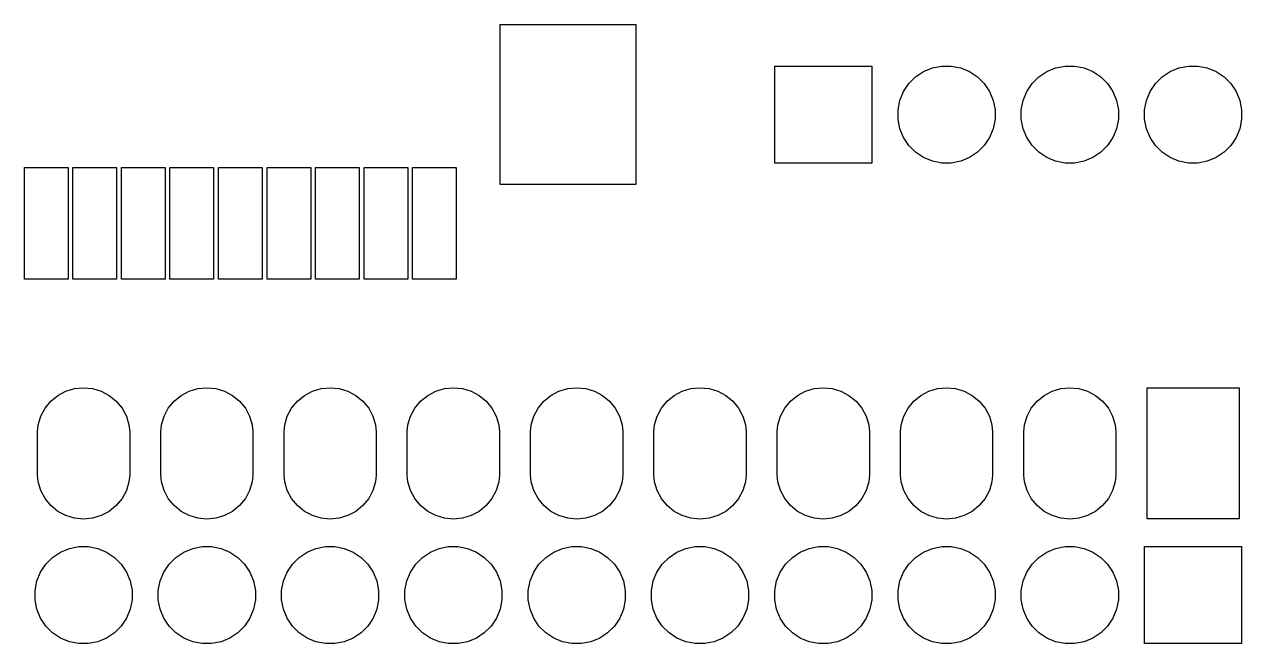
# Model space of a CAD drawing. Extents: x 94.9 to 145.1, y -143.2 to -115.2.
# Drawn here: x 120.06 to 145.15, y -128 to -115.23 of the extents above; entities that cross this region are included whole.
import ezdxf

# ---------------------------------------------------------------- set-up
doc = ezdxf.new("R2010")
doc.units = 0
doc.layers.add('BLACK', color=7, linetype='CONTINUOUS')

msp = doc.modelspace()

# ---------------------------------------------------------------- linework, layer by layer
at = {"layer": 'BLACK', "linetype": 'CONTINUOUS'}
for p, q in [((129.865, -118.535), (129.865, -115.235)), ((129.865, -115.235), (132.665, -115.235)), ((132.665, -115.235), (132.665, -118.535)), ((135.525, -118.094), (135.525, -116.094)), ((135.525, -116.094), (137.525, -116.094)), ((137.525, -116.094), (137.525, -118.094)), ((138.773, -116.132), (138.967, -116.094)), ((138.967, -116.094), (139.163, -116.094)), ((139.163, -116.094), (139.357, -116.132)), ((141.313, -116.132), (141.507, -116.094)), ((141.507, -116.094), (141.703, -116.094)), ((141.703, -116.094), (141.897, -116.132)), ((143.853, -116.132), (144.047, -116.094)), ((144.047, -116.094), (144.243, -116.094)), ((144.243, -116.094), (144.437, -116.132)), ((138.288, -116.457), (138.428, -116.317)), ((138.428, -116.317), (138.591, -116.208)), ((138.591, -116.208), (138.773, -116.132)), ((139.357, -116.132), (139.539, -116.208)), ((139.539, -116.208), (139.702, -116.317)), ((139.702, -116.317), (139.842, -116.457)), ((140.828, -116.457), (140.968, -116.317)), ((140.968, -116.317), (141.131, -116.208)), ((141.131, -116.208), (141.313, -116.132)), ((141.897, -116.132), (142.079, -116.208)), ((142.079, -116.208), (142.242, -116.317)), ((142.242, -116.317), (142.382, -116.457)), ((143.368, -116.457), (143.508, -116.317)), ((143.508, -116.317), (143.671, -116.208)), ((143.671, -116.208), (143.853, -116.132)), ((144.437, -116.132), (144.619, -116.208)), ((144.619, -116.208), (144.782, -116.317)), ((144.782, -116.317), (144.922, -116.457)), ((138.103, -116.802), (138.179, -116.62)), ((138.179, -116.62), (138.288, -116.457)), ((139.842, -116.457), (139.951, -116.62)), ((139.951, -116.62), (140.027, -116.802)), ((140.643, -116.802), (140.719, -116.62)), ((140.719, -116.62), (140.828, -116.457)), ((142.382, -116.457), (142.491, -116.62)), ((142.491, -116.62), (142.567, -116.802)), ((143.183, -116.802), (143.259, -116.62)), ((143.259, -116.62), (143.368, -116.457)), ((144.922, -116.457), (145.031, -116.62)), ((145.031, -116.62), (145.107, -116.802)), ((138.065, -116.996), (138.103, -116.802)), ((140.027, -116.802), (140.065, -116.996)), ((140.605, -116.996), (140.643, -116.802)), ((142.567, -116.802), (142.605, -116.996)), ((143.145, -116.996), (143.183, -116.802)), ((145.107, -116.802), (145.145, -116.996)), ((138.065, -117.192), (138.065, -116.996)), ((140.065, -116.996), (140.065, -117.192)), ((140.605, -117.192), (140.605, -116.996)), ((142.605, -116.996), (142.605, -117.192)), ((143.145, -117.192), (143.145, -116.996)), ((145.145, -116.996), (145.145, -117.192)), ((138.103, -117.386), (138.065, -117.192)), ((140.065, -117.192), (140.027, -117.386)), ((140.643, -117.386), (140.605, -117.192)), ((142.605, -117.192), (142.567, -117.386)), ((143.183, -117.386), (143.145, -117.192)), ((145.145, -117.192), (145.107, -117.386)), ((138.179, -117.568), (138.103, -117.386)), ((138.288, -117.731), (138.179, -117.568)), ((139.951, -117.568), (139.842, -117.731)), ((140.027, -117.386), (139.951, -117.568)), ((140.719, -117.568), (140.643, -117.386)), ((140.828, -117.731), (140.719, -117.568)), ((142.491, -117.568), (142.382, -117.731)), ((142.567, -117.386), (142.491, -117.568)), ((143.259, -117.568), (143.183, -117.386)), ((143.368, -117.731), (143.259, -117.568)), ((145.031, -117.568), (144.922, -117.731)), ((145.107, -117.386), (145.031, -117.568)), ((138.428, -117.871), (138.288, -117.731)), ((138.591, -117.98), (138.428, -117.871)), ((139.702, -117.871), (139.539, -117.98)), ((139.842, -117.731), (139.702, -117.871)), ((140.968, -117.871), (140.828, -117.731)), ((141.131, -117.98), (140.968, -117.871)), ((142.242, -117.871), (142.079, -117.98)), ((142.382, -117.731), (142.242, -117.871)), ((143.508, -117.871), (143.368, -117.731)), ((143.671, -117.98), (143.508, -117.871)), ((144.782, -117.871), (144.619, -117.98)), ((144.922, -117.731), (144.782, -117.871)), ((137.525, -118.094), (135.525, -118.094)), ((138.773, -118.056), (138.591, -117.98)), ((138.967, -118.094), (138.773, -118.056)), ((139.163, -118.094), (138.967, -118.094)), ((139.357, -118.056), (139.163, -118.094)), ((139.539, -117.98), (139.357, -118.056)), ((141.313, -118.056), (141.131, -117.98)), ((141.507, -118.094), (141.313, -118.056)), ((141.703, -118.094), (141.507, -118.094)), ((141.897, -118.056), (141.703, -118.094)), ((142.079, -117.98), (141.897, -118.056)), ((143.853, -118.056), (143.671, -117.98)), ((144.047, -118.094), (143.853, -118.056)), ((144.243, -118.094), (144.047, -118.094)), ((144.437, -118.056), (144.243, -118.094)), ((144.619, -117.98), (144.437, -118.056)), ((120.065, -120.485), (120.065, -118.185)), ((120.065, -118.185), (120.965, -118.185)), ((120.965, -118.185), (120.965, -120.485)), ((121.065, -120.485), (121.065, -118.185)), ((121.065, -118.185), (121.965, -118.185)), ((121.965, -118.185), (121.965, -120.485)), ((122.065, -120.485), (122.065, -118.185)), ((122.065, -118.185), (122.965, -118.185)), ((122.965, -118.185), (122.965, -120.485)), ((123.065, -120.485), (123.065, -118.185)), ((123.065, -118.185), (123.965, -118.185)), ((123.965, -118.185), (123.965, -120.485)), ((124.065, -120.485), (124.065, -118.185)), ((124.065, -118.185), (124.965, -118.185)), ((124.965, -118.185), (124.965, -120.485)), ((125.065, -120.485), (125.065, -118.185)), ((125.065, -118.185), (125.965, -118.185)), ((125.965, -118.185), (125.965, -120.485)), ((126.065, -120.485), (126.065, -118.185)), ((126.065, -118.185), (126.965, -118.185)), ((126.965, -118.185), (126.965, -120.485)), ((127.065, -120.485), (127.065, -118.185)), ((127.065, -118.185), (127.965, -118.185)), ((127.965, -118.185), (127.965, -120.485)), ((128.065, -120.485), (128.065, -118.185)), ((128.065, -118.185), (128.965, -118.185)), ((128.965, -118.185), (128.965, -120.485)), ((132.665, -118.535), (129.865, -118.535)), ((120.965, -120.485), (120.065, -120.485)), ((121.965, -120.485), (121.065, -120.485)), ((122.965, -120.485), (122.065, -120.485)), ((123.965, -120.485), (123.065, -120.485)), ((124.965, -120.485), (124.065, -120.485)), ((125.965, -120.485), (125.065, -120.485)), ((126.965, -120.485), (126.065, -120.485)), ((127.965, -120.485), (127.065, -120.485)), ((128.965, -120.485), (128.065, -120.485)), ((120.61, -123.004), (120.755, -122.885)), ((120.755, -122.885), (120.92, -122.797)), ((120.92, -122.797), (121.099, -122.743)), ((121.099, -122.743), (121.285, -122.724)), ((121.285, -122.724), (121.471, -122.743)), ((121.471, -122.743), (121.65, -122.797)), ((121.65, -122.797), (121.815, -122.885)), ((121.815, -122.885), (121.96, -123.004)), ((123.15, -123.004), (123.295, -122.885)), ((123.295, -122.885), (123.46, -122.797)), ((123.46, -122.797), (123.639, -122.743)), ((123.639, -122.743), (123.825, -122.724)), ((123.825, -122.724), (124.011, -122.743)), ((124.011, -122.743), (124.19, -122.797)), ((124.19, -122.797), (124.355, -122.885)), ((124.355, -122.885), (124.5, -123.004)), ((125.69, -123.004), (125.835, -122.885)), ((125.835, -122.885), (126, -122.797)), ((126, -122.797), (126.179, -122.743)), ((126.179, -122.743), (126.365, -122.724)), ((126.365, -122.724), (126.551, -122.743)), ((126.551, -122.743), (126.73, -122.797)), ((126.73, -122.797), (126.895, -122.885)), ((126.895, -122.885), (127.04, -123.004)), ((128.23, -123.004), (128.375, -122.885)), ((128.375, -122.885), (128.54, -122.797)), ((128.54, -122.797), (128.719, -122.743)), ((128.719, -122.743), (128.905, -122.724)), ((128.905, -122.724), (129.091, -122.743)), ((129.091, -122.743), (129.27, -122.797)), ((129.27, -122.797), (129.435, -122.885)), ((129.435, -122.885), (129.58, -123.004)), ((130.77, -123.004), (130.915, -122.885)), ((130.915, -122.885), (131.08, -122.797)), ((131.08, -122.797), (131.259, -122.743)), ((131.259, -122.743), (131.445, -122.724)), ((131.445, -122.724), (131.631, -122.743)), ((131.631, -122.743), (131.81, -122.797)), ((131.81, -122.797), (131.975, -122.885)), ((131.975, -122.885), (132.12, -123.004)), ((133.31, -123.004), (133.455, -122.885)), ((133.455, -122.885), (133.62, -122.797)), ((133.62, -122.797), (133.799, -122.743)), ((133.799, -122.743), (133.985, -122.724)), ((133.985, -122.724), (134.171, -122.743)), ((134.171, -122.743), (134.35, -122.797)), ((134.35, -122.797), (134.515, -122.885)), ((134.515, -122.885), (134.66, -123.004)), ((135.85, -123.004), (135.995, -122.885)), ((135.995, -122.885), (136.16, -122.797)), ((136.16, -122.797), (136.339, -122.743)), ((136.339, -122.743), (136.525, -122.724)), ((136.525, -122.724), (136.711, -122.743)), ((136.711, -122.743), (136.89, -122.797)), ((136.89, -122.797), (137.055, -122.885)), ((137.055, -122.885), (137.2, -123.004)), ((138.39, -123.004), (138.535, -122.885)), ((138.535, -122.885), (138.7, -122.797)), ((138.7, -122.797), (138.879, -122.743)), ((138.879, -122.743), (139.065, -122.724)), ((139.065, -122.724), (139.251, -122.743)), ((139.251, -122.743), (139.43, -122.797)), ((139.43, -122.797), (139.595, -122.885)), ((139.595, -122.885), (139.74, -123.004)), ((140.93, -123.004), (141.075, -122.885)), ((141.075, -122.885), (141.24, -122.797)), ((141.24, -122.797), (141.419, -122.743)), ((141.419, -122.743), (141.605, -122.724)), ((141.605, -122.724), (141.791, -122.743)), ((141.791, -122.743), (141.97, -122.797)), ((141.97, -122.797), (142.135, -122.885)), ((142.135, -122.885), (142.28, -123.004)), ((143.195, -125.429), (143.195, -122.729)), ((143.195, -122.729), (145.095, -122.729)), ((145.095, -122.729), (145.095, -125.429)), ((120.491, -123.149), (120.61, -123.004)), ((121.96, -123.004), (122.079, -123.149)), ((123.031, -123.149), (123.15, -123.004)), ((124.5, -123.004), (124.619, -123.149)), ((125.571, -123.149), (125.69, -123.004)), ((127.04, -123.004), (127.159, -123.149)), ((128.111, -123.149), (128.23, -123.004)), ((129.58, -123.004), (129.699, -123.149)), ((130.651, -123.149), (130.77, -123.004)), ((132.12, -123.004), (132.239, -123.149)), ((133.191, -123.149), (133.31, -123.004)), ((134.66, -123.004), (134.779, -123.149)), ((135.731, -123.149), (135.85, -123.004)), ((137.2, -123.004), (137.319, -123.149)), ((138.271, -123.149), (138.39, -123.004)), ((139.74, -123.004), (139.859, -123.149)), ((140.811, -123.149), (140.93, -123.004)), ((142.28, -123.004), (142.399, -123.149)), ((120.349, -123.493), (120.403, -123.314)), ((120.403, -123.314), (120.491, -123.149)), ((122.079, -123.149), (122.167, -123.314)), ((122.167, -123.314), (122.221, -123.493)), ((122.889, -123.493), (122.943, -123.314)), ((122.943, -123.314), (123.031, -123.149)), ((124.619, -123.149), (124.707, -123.314)), ((124.707, -123.314), (124.761, -123.493)), ((125.429, -123.493), (125.483, -123.314)), ((125.483, -123.314), (125.571, -123.149)), ((127.159, -123.149), (127.247, -123.314)), ((127.247, -123.314), (127.301, -123.493)), ((127.969, -123.493), (128.023, -123.314)), ((128.023, -123.314), (128.111, -123.149)), ((129.699, -123.149), (129.787, -123.314)), ((129.787, -123.314), (129.841, -123.493)), ((130.509, -123.493), (130.563, -123.314)), ((130.563, -123.314), (130.651, -123.149)), ((132.239, -123.149), (132.327, -123.314)), ((132.327, -123.314), (132.381, -123.493)), ((133.049, -123.493), (133.103, -123.314)), ((133.103, -123.314), (133.191, -123.149)), ((134.779, -123.149), (134.867, -123.314)), ((134.867, -123.314), (134.921, -123.493)), ((135.589, -123.493), (135.643, -123.314)), ((135.643, -123.314), (135.731, -123.149)), ((137.319, -123.149), (137.407, -123.314)), ((137.407, -123.314), (137.461, -123.493)), ((138.129, -123.493), (138.183, -123.314)), ((138.183, -123.314), (138.271, -123.149)), ((139.859, -123.149), (139.947, -123.314)), ((139.947, -123.314), (140.001, -123.493)), ((140.669, -123.493), (140.723, -123.314)), ((140.723, -123.314), (140.811, -123.149)), ((142.399, -123.149), (142.487, -123.314)), ((142.487, -123.314), (142.541, -123.493)), ((120.335, -123.632), (120.349, -123.493)), ((120.335, -124.526), (120.335, -123.632)), ((122.221, -123.493), (122.235, -123.632)), ((122.235, -123.632), (122.235, -124.526)), ((122.875, -123.632), (122.889, -123.493)), ((122.875, -124.526), (122.875, -123.632)), ((124.761, -123.493), (124.775, -123.632)), ((124.775, -123.632), (124.775, -124.526)), ((125.415, -123.632), (125.429, -123.493)), ((125.415, -124.526), (125.415, -123.632)), ((127.301, -123.493), (127.315, -123.632)), ((127.315, -123.632), (127.315, -124.526)), ((127.955, -123.632), (127.969, -123.493)), ((127.955, -124.526), (127.955, -123.632)), ((129.841, -123.493), (129.855, -123.632)), ((129.855, -123.632), (129.855, -124.526)), ((130.495, -123.632), (130.509, -123.493)), ((130.495, -124.526), (130.495, -123.632)), ((132.381, -123.493), (132.395, -123.632)), ((132.395, -123.632), (132.395, -124.526)), ((133.035, -123.632), (133.049, -123.493)), ((133.035, -124.526), (133.035, -123.632)), ((134.921, -123.493), (134.935, -123.632)), ((134.935, -123.632), (134.935, -124.526)), ((135.575, -123.632), (135.589, -123.493)), ((135.575, -124.526), (135.575, -123.632)), ((137.461, -123.493), (137.475, -123.632)), ((137.475, -123.632), (137.475, -124.526)), ((138.115, -123.632), (138.129, -123.493)), ((138.115, -124.526), (138.115, -123.632)), ((140.001, -123.493), (140.015, -123.632)), ((140.015, -123.632), (140.015, -124.526)), ((140.655, -123.632), (140.669, -123.493)), ((140.655, -124.526), (140.655, -123.632)), ((142.541, -123.493), (142.555, -123.632)), ((142.555, -123.632), (142.555, -124.526)), ((120.349, -124.665), (120.335, -124.526)), ((122.235, -124.526), (122.221, -124.665)), ((122.889, -124.665), (122.875, -124.526)), ((124.775, -124.526), (124.761, -124.665)), ((125.429, -124.665), (125.415, -124.526)), ((127.315, -124.526), (127.301, -124.665)), ((127.969, -124.665), (127.955, -124.526)), ((129.855, -124.526), (129.841, -124.665)), ((130.509, -124.665), (130.495, -124.526)), ((132.395, -124.526), (132.381, -124.665)), ((133.049, -124.665), (133.035, -124.526)), ((134.935, -124.526), (134.921, -124.665)), ((135.589, -124.665), (135.575, -124.526)), ((137.475, -124.526), (137.461, -124.665)), ((138.129, -124.665), (138.115, -124.526)), ((140.015, -124.526), (140.001, -124.665)), ((140.669, -124.665), (140.655, -124.526)), ((142.555, -124.526), (142.541, -124.665)), ((120.403, -124.844), (120.349, -124.665)), ((120.491, -125.009), (120.403, -124.844)), ((122.167, -124.844), (122.079, -125.009)), ((122.221, -124.665), (122.167, -124.844)), ((122.943, -124.844), (122.889, -124.665)), ((123.031, -125.009), (122.943, -124.844)), ((124.707, -124.844), (124.619, -125.009)), ((124.761, -124.665), (124.707, -124.844)), ((125.483, -124.844), (125.429, -124.665)), ((125.571, -125.009), (125.483, -124.844)), ((127.247, -124.844), (127.159, -125.009)), ((127.301, -124.665), (127.247, -124.844)), ((128.023, -124.844), (127.969, -124.665)), ((128.111, -125.009), (128.023, -124.844)), ((129.787, -124.844), (129.699, -125.009)), ((129.841, -124.665), (129.787, -124.844)), ((130.563, -124.844), (130.509, -124.665)), ((130.651, -125.009), (130.563, -124.844)), ((132.327, -124.844), (132.239, -125.009)), ((132.381, -124.665), (132.327, -124.844)), ((133.103, -124.844), (133.049, -124.665)), ((133.191, -125.009), (133.103, -124.844)), ((134.867, -124.844), (134.779, -125.009)), ((134.921, -124.665), (134.867, -124.844)), ((135.643, -124.844), (135.589, -124.665)), ((135.731, -125.009), (135.643, -124.844)), ((137.407, -124.844), (137.319, -125.009)), ((137.461, -124.665), (137.407, -124.844)), ((138.183, -124.844), (138.129, -124.665)), ((138.271, -125.009), (138.183, -124.844)), ((139.947, -124.844), (139.859, -125.009)), ((140.001, -124.665), (139.947, -124.844)), ((140.723, -124.844), (140.669, -124.665)), ((140.811, -125.009), (140.723, -124.844)), ((142.487, -124.844), (142.399, -125.009)), ((142.541, -124.665), (142.487, -124.844)), ((120.61, -125.154), (120.491, -125.009)), ((122.079, -125.009), (121.96, -125.154)), ((123.15, -125.154), (123.031, -125.009)), ((124.619, -125.009), (124.5, -125.154)), ((125.69, -125.154), (125.571, -125.009)), ((127.159, -125.009), (127.04, -125.154)), ((128.23, -125.154), (128.111, -125.009)), ((129.699, -125.009), (129.58, -125.154)), ((130.77, -125.154), (130.651, -125.009)), ((132.239, -125.009), (132.12, -125.154)), ((133.31, -125.154), (133.191, -125.009)), ((134.779, -125.009), (134.66, -125.154)), ((135.85, -125.154), (135.731, -125.009)), ((137.319, -125.009), (137.2, -125.154)), ((138.39, -125.154), (138.271, -125.009)), ((139.859, -125.009), (139.74, -125.154)), ((140.93, -125.154), (140.811, -125.009)), ((142.399, -125.009), (142.28, -125.154)), ((120.755, -125.273), (120.61, -125.154)), ((120.92, -125.361), (120.755, -125.273)), ((121.099, -125.415), (120.92, -125.361)), ((121.65, -125.361), (121.471, -125.415)), ((121.815, -125.273), (121.65, -125.361)), ((121.96, -125.154), (121.815, -125.273)), ((123.295, -125.273), (123.15, -125.154)), ((123.46, -125.361), (123.295, -125.273)), ((123.639, -125.415), (123.46, -125.361)), ((124.19, -125.361), (124.011, -125.415)), ((124.355, -125.273), (124.19, -125.361)), ((124.5, -125.154), (124.355, -125.273)), ((125.835, -125.273), (125.69, -125.154)), ((126, -125.361), (125.835, -125.273)), ((126.179, -125.415), (126, -125.361)), ((126.73, -125.361), (126.551, -125.415)), ((126.895, -125.273), (126.73, -125.361)), ((127.04, -125.154), (126.895, -125.273)), ((128.375, -125.273), (128.23, -125.154)), ((128.54, -125.361), (128.375, -125.273)), ((128.719, -125.415), (128.54, -125.361)), ((129.27, -125.361), (129.091, -125.415)), ((129.435, -125.273), (129.27, -125.361)), ((129.58, -125.154), (129.435, -125.273)), ((130.915, -125.273), (130.77, -125.154)), ((131.08, -125.361), (130.915, -125.273)), ((131.259, -125.415), (131.08, -125.361)), ((131.81, -125.361), (131.631, -125.415)), ((131.975, -125.273), (131.81, -125.361)), ((132.12, -125.154), (131.975, -125.273)), ((133.455, -125.273), (133.31, -125.154)), ((133.62, -125.361), (133.455, -125.273)), ((133.799, -125.415), (133.62, -125.361)), ((134.35, -125.361), (134.171, -125.415)), ((134.515, -125.273), (134.35, -125.361)), ((134.66, -125.154), (134.515, -125.273)), ((135.995, -125.273), (135.85, -125.154)), ((136.16, -125.361), (135.995, -125.273)), ((136.339, -125.415), (136.16, -125.361)), ((136.89, -125.361), (136.711, -125.415)), ((137.055, -125.273), (136.89, -125.361)), ((137.2, -125.154), (137.055, -125.273)), ((138.535, -125.273), (138.39, -125.154)), ((138.7, -125.361), (138.535, -125.273)), ((138.879, -125.415), (138.7, -125.361)), ((139.43, -125.361), (139.251, -125.415)), ((139.595, -125.273), (139.43, -125.361)), ((139.74, -125.154), (139.595, -125.273)), ((141.075, -125.273), (140.93, -125.154)), ((141.24, -125.361), (141.075, -125.273)), ((141.419, -125.415), (141.24, -125.361)), ((141.97, -125.361), (141.791, -125.415)), ((142.135, -125.273), (141.97, -125.361)), ((142.28, -125.154), (142.135, -125.273)), ((121.285, -125.434), (121.099, -125.415)), ((121.471, -125.415), (121.285, -125.434)), ((123.825, -125.434), (123.639, -125.415)), ((124.011, -125.415), (123.825, -125.434)), ((126.365, -125.434), (126.179, -125.415)), ((126.551, -125.415), (126.365, -125.434)), ((128.905, -125.434), (128.719, -125.415)), ((129.091, -125.415), (128.905, -125.434)), ((131.445, -125.434), (131.259, -125.415)), ((131.631, -125.415), (131.445, -125.434)), ((133.985, -125.434), (133.799, -125.415)), ((134.171, -125.415), (133.985, -125.434)), ((136.525, -125.434), (136.339, -125.415)), ((136.711, -125.415), (136.525, -125.434)), ((139.065, -125.434), (138.879, -125.415)), ((139.251, -125.415), (139.065, -125.434)), ((141.605, -125.434), (141.419, -125.415)), ((141.791, -125.415), (141.605, -125.434)), ((145.095, -125.429), (143.195, -125.429)), ((120.648, -126.223), (120.811, -126.114)), ((120.811, -126.114), (120.993, -126.038)), ((120.993, -126.038), (121.187, -126)), ((121.187, -126), (121.383, -126)), ((121.383, -126), (121.577, -126.038)), ((121.577, -126.038), (121.759, -126.114)), ((121.759, -126.114), (121.922, -126.223)), ((123.188, -126.223), (123.351, -126.114)), ((123.351, -126.114), (123.533, -126.038)), ((123.533, -126.038), (123.727, -126)), ((123.727, -126), (123.923, -126)), ((123.923, -126), (124.117, -126.038)), ((124.117, -126.038), (124.299, -126.114)), ((124.299, -126.114), (124.462, -126.223)), ((125.728, -126.223), (125.891, -126.114)), ((125.891, -126.114), (126.073, -126.038)), ((126.073, -126.038), (126.267, -126)), ((126.267, -126), (126.463, -126)), ((126.463, -126), (126.657, -126.038)), ((126.657, -126.038), (126.839, -126.114)), ((126.839, -126.114), (127.002, -126.223)), ((128.268, -126.223), (128.431, -126.114)), ((128.431, -126.114), (128.613, -126.038)), ((128.613, -126.038), (128.807, -126)), ((128.807, -126), (129.003, -126)), ((129.003, -126), (129.197, -126.038)), ((129.197, -126.038), (129.379, -126.114)), ((129.379, -126.114), (129.542, -126.223)), ((130.808, -126.223), (130.971, -126.114)), ((130.971, -126.114), (131.153, -126.038)), ((131.153, -126.038), (131.347, -126)), ((131.347, -126), (131.543, -126)), ((131.543, -126), (131.737, -126.038)), ((131.737, -126.038), (131.919, -126.114)), ((131.919, -126.114), (132.082, -126.223)), ((133.348, -126.223), (133.511, -126.114)), ((133.511, -126.114), (133.693, -126.038)), ((133.693, -126.038), (133.887, -126)), ((133.887, -126), (134.083, -126)), ((134.083, -126), (134.277, -126.038)), ((134.277, -126.038), (134.459, -126.114)), ((134.459, -126.114), (134.622, -126.223)), ((135.888, -126.223), (136.051, -126.114)), ((136.051, -126.114), (136.233, -126.038)), ((136.233, -126.038), (136.427, -126)), ((136.427, -126), (136.623, -126)), ((136.623, -126), (136.817, -126.038)), ((136.817, -126.038), (136.999, -126.114)), ((136.999, -126.114), (137.162, -126.223)), ((138.428, -126.223), (138.591, -126.114)), ((138.591, -126.114), (138.773, -126.038)), ((138.773, -126.038), (138.967, -126)), ((138.967, -126), (139.163, -126)), ((139.163, -126), (139.357, -126.038)), ((139.357, -126.038), (139.539, -126.114)), ((139.539, -126.114), (139.702, -126.223)), ((140.968, -126.223), (141.131, -126.114)), ((141.131, -126.114), (141.313, -126.038)), ((141.313, -126.038), (141.507, -126)), ((141.507, -126), (141.703, -126)), ((141.703, -126), (141.897, -126.038)), ((141.897, -126.038), (142.079, -126.114)), ((142.079, -126.114), (142.242, -126.223)), ((143.145, -128), (143.145, -126)), ((143.145, -126), (145.145, -126)), ((145.145, -126), (145.145, -128)), ((120.399, -126.526), (120.508, -126.363)), ((120.508, -126.363), (120.648, -126.223)), ((121.922, -126.223), (122.062, -126.363)), ((122.062, -126.363), (122.171, -126.526)), ((122.939, -126.526), (123.048, -126.363)), ((123.048, -126.363), (123.188, -126.223)), ((124.462, -126.223), (124.602, -126.363)), ((124.602, -126.363), (124.711, -126.526)), ((125.479, -126.526), (125.588, -126.363)), ((125.588, -126.363), (125.728, -126.223)), ((127.002, -126.223), (127.142, -126.363)), ((127.142, -126.363), (127.251, -126.526)), ((128.019, -126.526), (128.128, -126.363)), ((128.128, -126.363), (128.268, -126.223)), ((129.542, -126.223), (129.682, -126.363)), ((129.682, -126.363), (129.791, -126.526)), ((130.559, -126.526), (130.668, -126.363)), ((130.668, -126.363), (130.808, -126.223)), ((132.082, -126.223), (132.222, -126.363)), ((132.222, -126.363), (132.331, -126.526)), ((133.099, -126.526), (133.208, -126.363)), ((133.208, -126.363), (133.348, -126.223)), ((134.622, -126.223), (134.762, -126.363)), ((134.762, -126.363), (134.871, -126.526)), ((135.639, -126.526), (135.748, -126.363)), ((135.748, -126.363), (135.888, -126.223)), ((137.162, -126.223), (137.302, -126.363)), ((137.302, -126.363), (137.411, -126.526)), ((138.179, -126.526), (138.288, -126.363)), ((138.288, -126.363), (138.428, -126.223)), ((139.702, -126.223), (139.842, -126.363)), ((139.842, -126.363), (139.951, -126.526)), ((140.719, -126.526), (140.828, -126.363)), ((140.828, -126.363), (140.968, -126.223)), ((142.242, -126.223), (142.382, -126.363)), ((142.382, -126.363), (142.491, -126.526)), ((120.323, -126.708), (120.399, -126.526)), ((122.171, -126.526), (122.247, -126.708)), ((122.863, -126.708), (122.939, -126.526)), ((124.711, -126.526), (124.787, -126.708)), ((125.403, -126.708), (125.479, -126.526)), ((127.251, -126.526), (127.327, -126.708)), ((127.943, -126.708), (128.019, -126.526)), ((129.791, -126.526), (129.867, -126.708)), ((130.483, -126.708), (130.559, -126.526)), ((132.331, -126.526), (132.407, -126.708)), ((133.023, -126.708), (133.099, -126.526)), ((134.871, -126.526), (134.947, -126.708)), ((135.563, -126.708), (135.639, -126.526)), ((137.411, -126.526), (137.487, -126.708)), ((138.103, -126.708), (138.179, -126.526)), ((139.951, -126.526), (140.027, -126.708)), ((140.643, -126.708), (140.719, -126.526)), ((142.491, -126.526), (142.567, -126.708)), ((120.285, -126.902), (120.323, -126.708)), ((120.285, -127.098), (120.285, -126.902)), ((122.247, -126.708), (122.285, -126.902)), ((122.285, -126.902), (122.285, -127.098)), ((122.825, -126.902), (122.863, -126.708)), ((122.825, -127.098), (122.825, -126.902)), ((124.787, -126.708), (124.825, -126.902)), ((124.825, -126.902), (124.825, -127.098)), ((125.365, -126.902), (125.403, -126.708)), ((125.365, -127.098), (125.365, -126.902)), ((127.327, -126.708), (127.365, -126.902)), ((127.365, -126.902), (127.365, -127.098)), ((127.905, -126.902), (127.943, -126.708)), ((127.905, -127.098), (127.905, -126.902)), ((129.867, -126.708), (129.905, -126.902)), ((129.905, -126.902), (129.905, -127.098)), ((130.445, -126.902), (130.483, -126.708)), ((130.445, -127.098), (130.445, -126.902)), ((132.407, -126.708), (132.445, -126.902)), ((132.445, -126.902), (132.445, -127.098)), ((132.985, -126.902), (133.023, -126.708)), ((132.985, -127.098), (132.985, -126.902)), ((134.947, -126.708), (134.985, -126.902)), ((134.985, -126.902), (134.985, -127.098)), ((135.525, -126.902), (135.563, -126.708)), ((135.525, -127.098), (135.525, -126.902)), ((137.487, -126.708), (137.525, -126.902)), ((137.525, -126.902), (137.525, -127.098)), ((138.065, -126.902), (138.103, -126.708)), ((138.065, -127.098), (138.065, -126.902)), ((140.027, -126.708), (140.065, -126.902)), ((140.065, -126.902), (140.065, -127.098)), ((140.605, -126.902), (140.643, -126.708)), ((140.605, -127.098), (140.605, -126.902)), ((142.567, -126.708), (142.605, -126.902)), ((142.605, -126.902), (142.605, -127.098)), ((120.323, -127.292), (120.285, -127.098)), ((122.285, -127.098), (122.247, -127.292)), ((122.863, -127.292), (122.825, -127.098)), ((124.825, -127.098), (124.787, -127.292)), ((125.403, -127.292), (125.365, -127.098)), ((127.365, -127.098), (127.327, -127.292)), ((127.943, -127.292), (127.905, -127.098)), ((129.905, -127.098), (129.867, -127.292)), ((130.483, -127.292), (130.445, -127.098)), ((132.445, -127.098), (132.407, -127.292)), ((133.023, -127.292), (132.985, -127.098)), ((134.985, -127.098), (134.947, -127.292)), ((135.563, -127.292), (135.525, -127.098)), ((137.525, -127.098), (137.487, -127.292)), ((138.103, -127.292), (138.065, -127.098)), ((140.065, -127.098), (140.027, -127.292)), ((140.643, -127.292), (140.605, -127.098)), ((142.605, -127.098), (142.567, -127.292)), ((120.399, -127.474), (120.323, -127.292)), ((122.247, -127.292), (122.171, -127.474)), ((122.939, -127.474), (122.863, -127.292)), ((124.787, -127.292), (124.711, -127.474)), ((125.479, -127.474), (125.403, -127.292)), ((127.327, -127.292), (127.251, -127.474)), ((128.019, -127.474), (127.943, -127.292)), ((129.867, -127.292), (129.791, -127.474)), ((130.559, -127.474), (130.483, -127.292)), ((132.407, -127.292), (132.331, -127.474)), ((133.099, -127.474), (133.023, -127.292)), ((134.947, -127.292), (134.871, -127.474)), ((135.639, -127.474), (135.563, -127.292)), ((137.487, -127.292), (137.411, -127.474)), ((138.179, -127.474), (138.103, -127.292)), ((140.027, -127.292), (139.951, -127.474)), ((140.719, -127.474), (140.643, -127.292)), ((142.567, -127.292), (142.491, -127.474)), ((120.508, -127.637), (120.399, -127.474)), ((120.648, -127.777), (120.508, -127.637)), ((122.062, -127.637), (121.922, -127.777)), ((122.171, -127.474), (122.062, -127.637)), ((123.048, -127.637), (122.939, -127.474)), ((123.188, -127.777), (123.048, -127.637)), ((124.602, -127.637), (124.462, -127.777)), ((124.711, -127.474), (124.602, -127.637)), ((125.588, -127.637), (125.479, -127.474)), ((125.728, -127.777), (125.588, -127.637)), ((127.142, -127.637), (127.002, -127.777)), ((127.251, -127.474), (127.142, -127.637)), ((128.128, -127.637), (128.019, -127.474)), ((128.268, -127.777), (128.128, -127.637)), ((129.682, -127.637), (129.542, -127.777)), ((129.791, -127.474), (129.682, -127.637)), ((130.668, -127.637), (130.559, -127.474)), ((130.808, -127.777), (130.668, -127.637)), ((132.222, -127.637), (132.082, -127.777)), ((132.331, -127.474), (132.222, -127.637)), ((133.208, -127.637), (133.099, -127.474)), ((133.348, -127.777), (133.208, -127.637)), ((134.762, -127.637), (134.622, -127.777)), ((134.871, -127.474), (134.762, -127.637)), ((135.748, -127.637), (135.639, -127.474)), ((135.888, -127.777), (135.748, -127.637)), ((137.302, -127.637), (137.162, -127.777)), ((137.411, -127.474), (137.302, -127.637)), ((138.288, -127.637), (138.179, -127.474)), ((138.428, -127.777), (138.288, -127.637)), ((139.842, -127.637), (139.702, -127.777)), ((139.951, -127.474), (139.842, -127.637)), ((140.828, -127.637), (140.719, -127.474)), ((140.968, -127.777), (140.828, -127.637)), ((142.382, -127.637), (142.242, -127.777)), ((142.491, -127.474), (142.382, -127.637)), ((120.811, -127.886), (120.648, -127.777)), ((120.993, -127.962), (120.811, -127.886)), ((121.759, -127.886), (121.577, -127.962)), ((121.922, -127.777), (121.759, -127.886)), ((123.351, -127.886), (123.188, -127.777)), ((123.533, -127.962), (123.351, -127.886)), ((124.299, -127.886), (124.117, -127.962)), ((124.462, -127.777), (124.299, -127.886)), ((125.891, -127.886), (125.728, -127.777)), ((126.073, -127.962), (125.891, -127.886)), ((126.839, -127.886), (126.657, -127.962)), ((127.002, -127.777), (126.839, -127.886)), ((128.431, -127.886), (128.268, -127.777)), ((128.613, -127.962), (128.431, -127.886)), ((129.379, -127.886), (129.197, -127.962)), ((129.542, -127.777), (129.379, -127.886)), ((130.971, -127.886), (130.808, -127.777)), ((131.153, -127.962), (130.971, -127.886)), ((131.919, -127.886), (131.737, -127.962)), ((132.082, -127.777), (131.919, -127.886)), ((133.511, -127.886), (133.348, -127.777)), ((133.693, -127.962), (133.511, -127.886)), ((134.459, -127.886), (134.277, -127.962)), ((134.622, -127.777), (134.459, -127.886)), ((136.051, -127.886), (135.888, -127.777)), ((136.233, -127.962), (136.051, -127.886)), ((136.999, -127.886), (136.817, -127.962)), ((137.162, -127.777), (136.999, -127.886)), ((138.591, -127.886), (138.428, -127.777)), ((138.773, -127.962), (138.591, -127.886)), ((139.539, -127.886), (139.357, -127.962)), ((139.702, -127.777), (139.539, -127.886)), ((141.131, -127.886), (140.968, -127.777)), ((141.313, -127.962), (141.131, -127.886)), ((142.079, -127.886), (141.897, -127.962)), ((142.242, -127.777), (142.079, -127.886)), ((121.187, -128), (120.993, -127.962)), ((121.383, -128), (121.187, -128)), ((121.577, -127.962), (121.383, -128)), ((123.727, -128), (123.533, -127.962)), ((123.923, -128), (123.727, -128)), ((124.117, -127.962), (123.923, -128)), ((126.267, -128), (126.073, -127.962)), ((126.463, -128), (126.267, -128)), ((126.657, -127.962), (126.463, -128)), ((128.807, -128), (128.613, -127.962)), ((129.003, -128), (128.807, -128)), ((129.197, -127.962), (129.003, -128)), ((131.347, -128), (131.153, -127.962)), ((131.543, -128), (131.347, -128)), ((131.737, -127.962), (131.543, -128)), ((133.887, -128), (133.693, -127.962)), ((134.083, -128), (133.887, -128)), ((134.277, -127.962), (134.083, -128)), ((136.427, -128), (136.233, -127.962)), ((136.623, -128), (136.427, -128)), ((136.817, -127.962), (136.623, -128)), ((138.967, -128), (138.773, -127.962)), ((139.163, -128), (138.967, -128)), ((139.357, -127.962), (139.163, -128)), ((141.507, -128), (141.313, -127.962)), ((141.703, -128), (141.507, -128)), ((141.897, -127.962), (141.703, -128)), ((145.145, -128), (143.145, -128))]:
    msp.add_line(p, q, dxfattribs=at)

doc.saveas('drawing.dxf')
